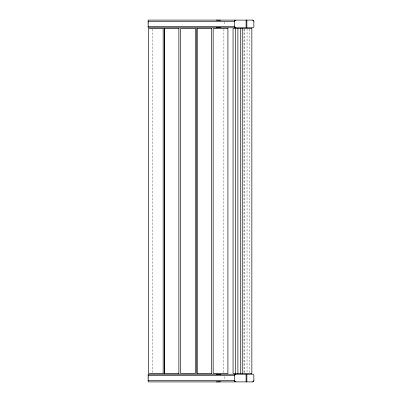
<?xml version="1.0" encoding="UTF-8"?>
<svg xmlns="http://www.w3.org/2000/svg" width="402" height="402" viewBox="0 0 402 402"><rect width="100%" height="100%" fill="white"/><g stroke="black" fill="none" stroke-linecap="round" stroke-linejoin="round"><path stroke-width="0.3" stroke-dasharray="2.01 1.51" d="M249.461 29.13L249.461 372.87M247.044 28.502L247.044 372.87M244.627 29.13L244.627 372.87M243.974 29.13L243.974 372.87M224.758 21.904L224.758 25.381M224.758 376.619L224.758 380.096M223.889 29.13L223.849 372.87M152.443 29.13L152.403 372.87M148.77 22.015L148.77 25.849M148.77 376.151L148.77 379.985"/><path stroke-width="0.6" d="M148.142 375.458L234.693 375.458L234.984 374.664L235.763 374.242L252.632 374.232A1.226 1.226 0 0 1 253.858 375.458L253.858 380.674L253.501 381.543L252.632 381.9L235.763 381.89L234.984 381.468L234.693 380.674L148.142 380.674M148.142 26.542L234.693 26.542L234.984 27.336L235.763 27.758L252.632 27.768A1.226 1.226 0 0 0 253.858 26.542L253.858 21.326L253.501 20.457L252.632 20.1L235.763 20.11L234.984 20.532L234.693 21.326L148.142 21.326M220.613 27.597L216.346 27.768M220.613 381.729L216.346 381.9M163.368 28.502L148.569 28.502L148.569 373.498L163.368 373.498M179.076 28.502L164.317 28.502L164.317 373.498L179.076 373.498M211.638 28.502L196.879 28.502L196.879 373.498L211.638 373.498M251.853 28.502L233.059 28.502L233.059 373.498L251.853 373.498M216.346 20.1L220.613 20.271M216.346 374.232L220.613 374.403M251.843 28.502L251.843 373.498M246.858 20.1L246.858 27.768M246.858 374.232L246.858 381.9M246.099 20.1L246.099 27.768M246.099 374.232L246.099 381.9M242.25 28.502L242.25 373.498M240.311 28.502L240.311 373.498M237.894 28.502L237.894 373.498M235.477 28.502L235.477 373.498M211.437 28.502L211.437 373.498M197.08 28.502L197.08 373.498M178.875 28.502L178.875 373.498M164.518 28.502L164.518 373.498M163.167 28.502L163.167 373.498M252.632 20.1A1.226 1.226 0 0 1 253.858 21.326M234.778 20.874A1.226 1.226 0 0 1 235.919 20.1M235.919 27.768A1.226 1.226 0 0 1 234.778 26.989M253.858 380.674A1.226 1.226 0 0 1 252.632 381.9M235.919 381.9A1.226 1.226 0 0 1 234.778 381.126M234.778 375.011A1.226 1.226 0 0 1 235.919 374.232M234.693 20.1L148.142 20.1L148.142 27.768L234.693 27.768L234.693 20.1M195.357 28.502L180.598 28.502L180.598 373.498L195.357 373.498L195.357 28.502M227.919 28.502L213.16 28.502L213.16 373.498L227.919 373.498L227.919 28.502M234.693 374.232L148.142 374.232L148.142 381.9L234.693 381.9L234.693 374.232"/></g></svg>
